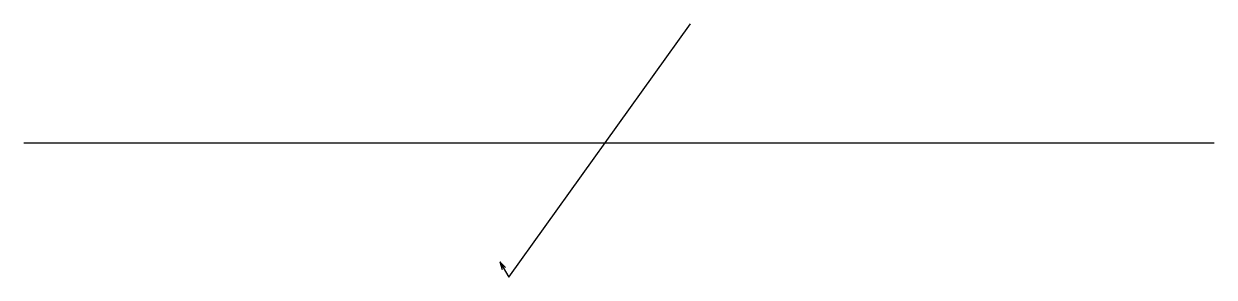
# Model space of a CAD drawing. Units: millimetres at full size, sheet at 1:100. Extents: x -15551 to 15061, y -6951 to -429.
import ezdxf

# ---------------------------------------------------------------- set-up
doc = ezdxf.new("R2010")
doc.units = ezdxf.units.MM
doc.header["$LTSCALE"] = 100
doc.layers.add('0-0', color=7, linetype='Continuous')

msp = doc.modelspace()

# ---------------------------------------------------------------- linework, layer by layer
at = {"layer": '0-0'}
for p, q in [((-15551, -3489.8), (15061.2, -3489.8)), ((-3306.1, -6551), (-3252.5, -6751)), ((-3306.1, -6551), (-3159.7, -6697.4))]:
    msp.add_line(p, q, dxfattribs=at)
msp.add_lwpolyline([(-3306.1, -6551), (-3075.2, -6951), (1591.8, -428.6)], dxfattribs=at)

doc.saveas('drawing.dxf')
